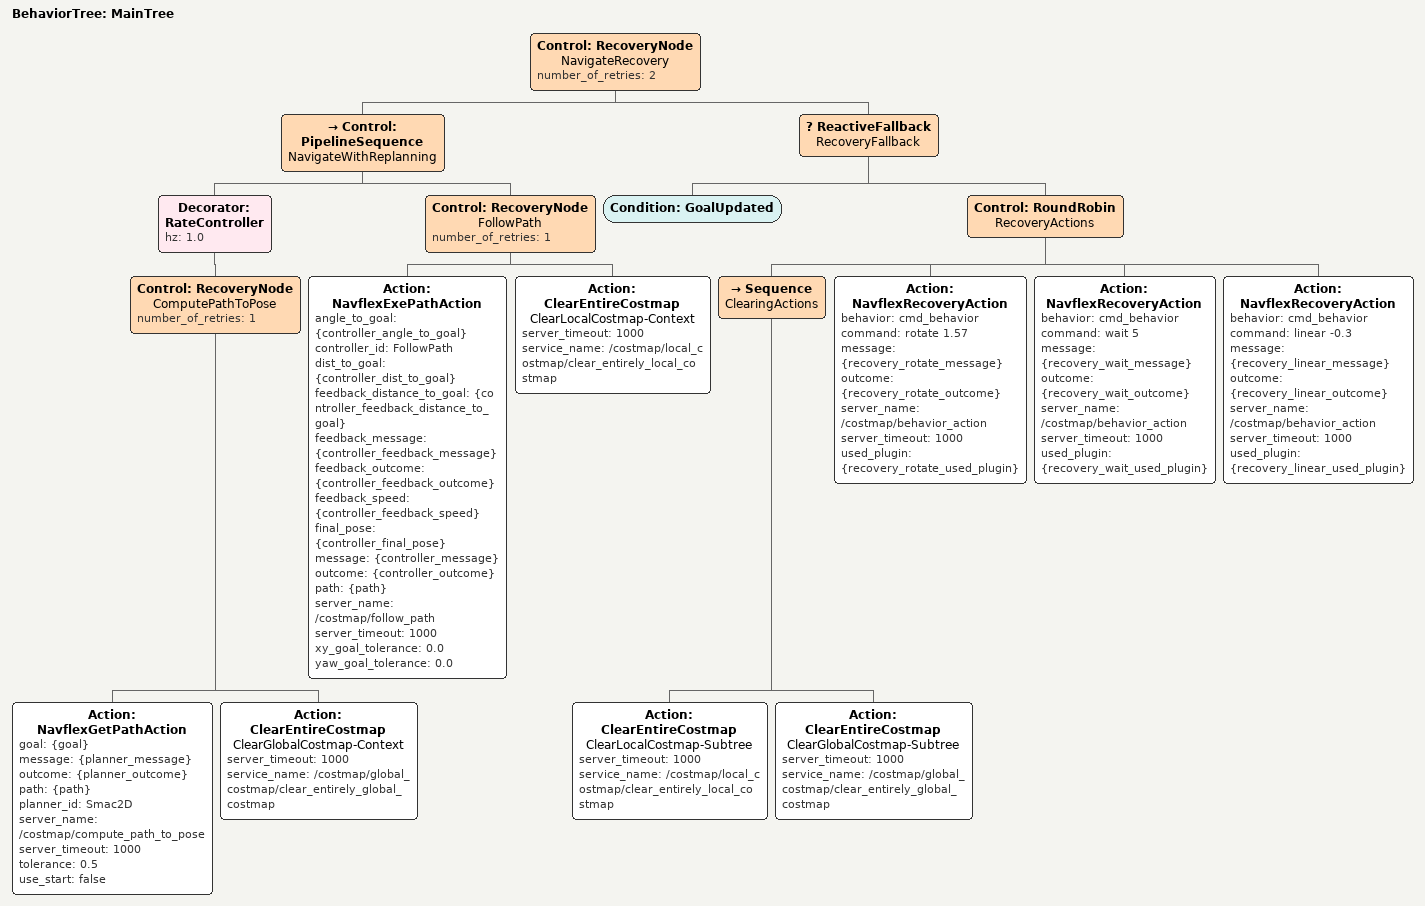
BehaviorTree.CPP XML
<?xml version="1.0"?>
<root main_tree_to_execute="MainTree">
    <BehaviorTree ID="MainTree">
        <Control ID="RecoveryNode" name="NavigateRecovery" number_of_retries="2">
            <Control ID="PipelineSequence" name="NavigateWithReplanning">
                <Decorator ID="RateController" hz="1.0">
                    <Control ID="RecoveryNode" name="ComputePathToPose" number_of_retries="1">
                        <Action ID="NavflexGetPathAction" goal="{goal}" message="{planner_message}" outcome="{planner_outcome}" path="{path}" planner_id="Smac2D" server_name="/costmap/compute_path_to_pose" server_timeout="1000" tolerance="0.5" use_start="false"/>
                        <Action ID="ClearEntireCostmap" name="ClearGlobalCostmap-Context" server_timeout="1000" service_name="/costmap/global_costmap/clear_entirely_global_costmap"/>
                    </Control>
                </Decorator>
                <Control ID="RecoveryNode" name="FollowPath" number_of_retries="1">
                    <Action ID="NavflexExePathAction" angle_to_goal="{controller_angle_to_goal}" controller_id="FollowPath" dist_to_goal="{controller_dist_to_goal}" feedback_distance_to_goal="{controller_feedback_distance_to_goal}" feedback_message="{controller_feedback_message}" feedback_outcome="{controller_feedback_outcome}" feedback_speed="{controller_feedback_speed}" final_pose="{controller_final_pose}" message="{controller_message}" outcome="{controller_outcome}" path="{path}" server_name="/costmap/follow_path" server_timeout="1000" xy_goal_tolerance="0.0" yaw_goal_tolerance="0.0"/>
                    <Action ID="ClearEntireCostmap" name="ClearLocalCostmap-Context" server_timeout="1000" service_name="/costmap/local_costmap/clear_entirely_local_costmap"/>
                </Control>
            </Control>
            <ReactiveFallback name="RecoveryFallback">
                <Condition ID="GoalUpdated"/>
                <Control ID="RoundRobin" name="RecoveryActions">
                    <Sequence name="ClearingActions">
                        <Action ID="ClearEntireCostmap" name="ClearLocalCostmap-Subtree" server_timeout="1000" service_name="/costmap/local_costmap/clear_entirely_local_costmap"/>
                        <Action ID="ClearEntireCostmap" name="ClearGlobalCostmap-Subtree" server_timeout="1000" service_name="/costmap/global_costmap/clear_entirely_global_costmap"/>
                    </Sequence>
                    <Action ID="NavflexRecoveryAction" behavior="cmd_behavior" command="rotate 1.57" message="{recovery_rotate_message}" outcome="{recovery_rotate_outcome}" server_name="/costmap/behavior_action" server_timeout="1000" used_plugin="{recovery_rotate_used_plugin}"/>
                    <Action ID="NavflexRecoveryAction" behavior="cmd_behavior" command="wait 5" message="{recovery_wait_message}" outcome="{recovery_wait_outcome}" server_name="/costmap/behavior_action" server_timeout="1000" used_plugin="{recovery_wait_used_plugin}"/>
                    <Action ID="NavflexRecoveryAction" behavior="cmd_behavior" command="linear -0.3" message="{recovery_linear_message}" outcome="{recovery_linear_outcome}" server_name="/costmap/behavior_action" server_timeout="1000" used_plugin="{recovery_linear_used_plugin}"/>
                </Control>
            </ReactiveFallback>
        </Control>
    </BehaviorTree>
</root>
